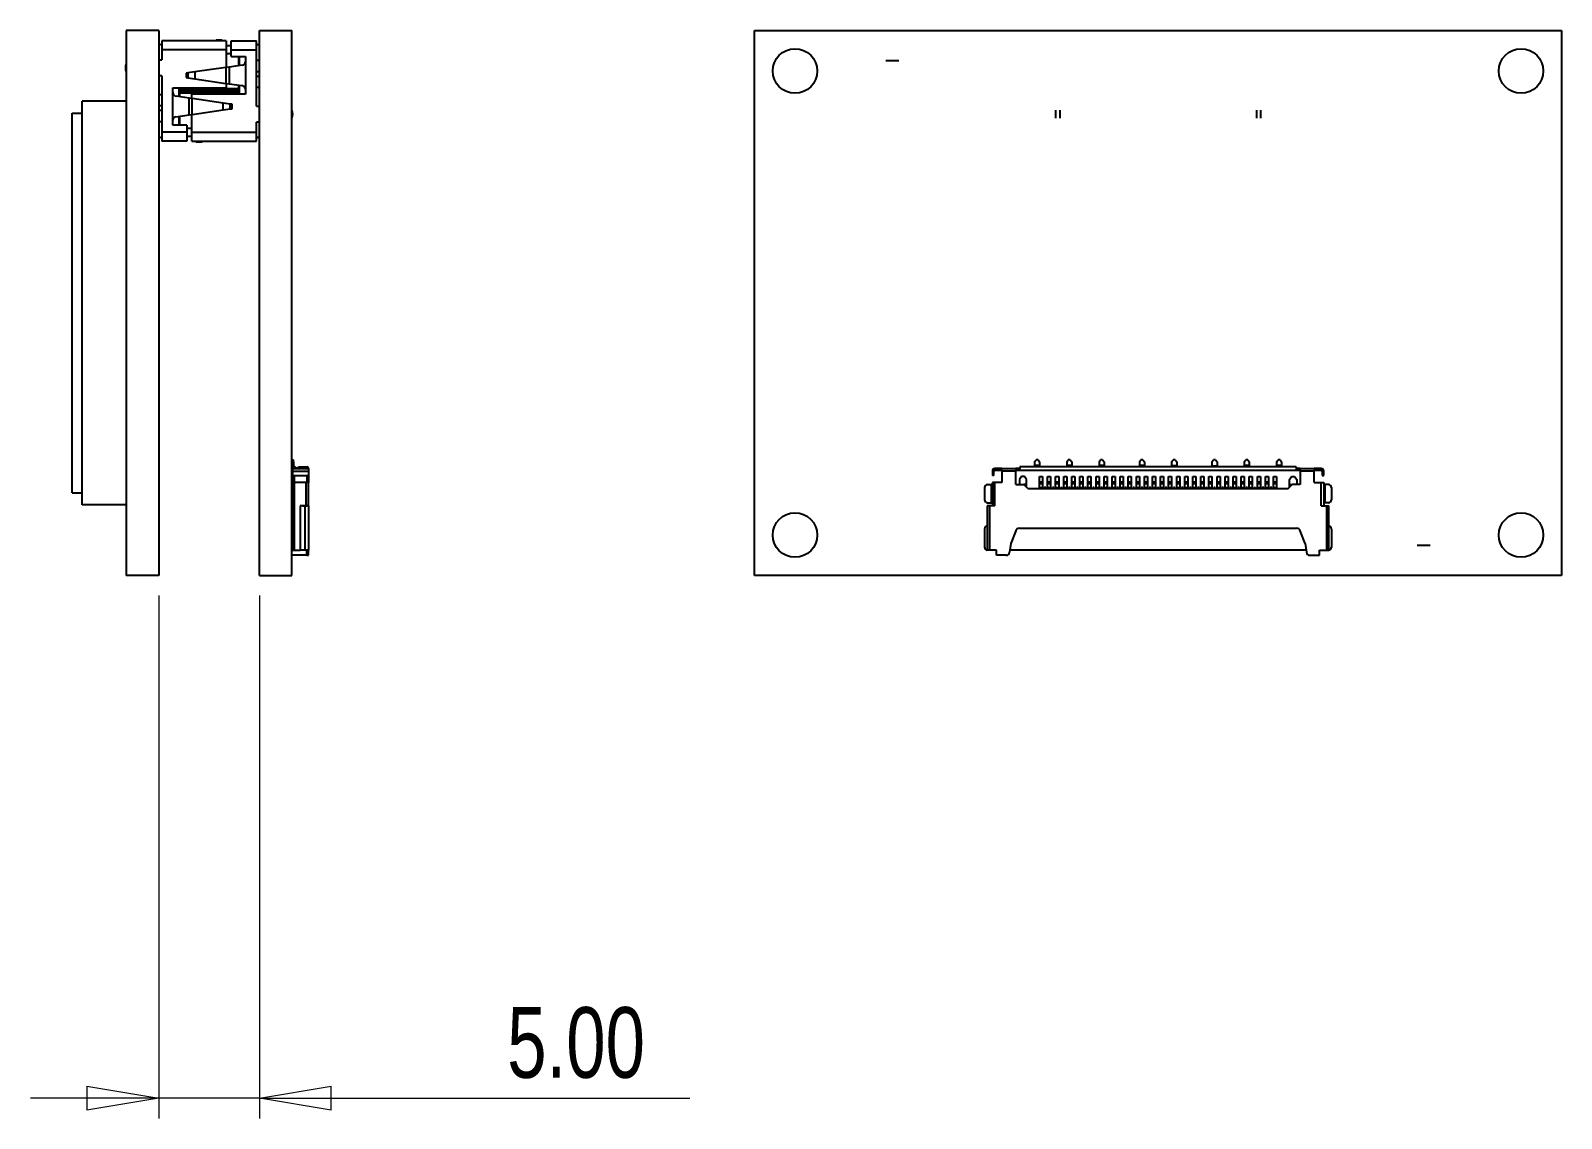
# Model space of a CAD drawing. Header units: millimetres. Extents: x 34 to 165, y 107 to 234.
# Drawn here: x 88.7 to 164.6, y 106.7 to 160.7 of the extents above; entities that cross this region are included whole.
import ezdxf

# ---------------------------------------------------------------- set-up
doc = ezdxf.new("R2010")
doc.units = ezdxf.units.MM
doc.linetypes.add('CENTERX2', pattern=[20.32, 12.7, -2.54, 2.54, -2.54])
doc.styles.add('SLDTEXTSTYLE0', font='TXT', dxfattribs={"width": 0.75})
doc.dimstyles.new('SLDDIMSTYLE0', dxfattribs={"dimtxt": 3.5, "dimasz": 3.556, "dimexe": 0, "dimexo": 0.0625, "dimgap": 0.875, "dimtad": 1, "dimrnd": 1e-09, "dimzin": 4, "dimdsep": 46, "dimtxsty": 'SLDTEXTSTYLE0', "dimblk1": 'CLOSED', "dimblk2": 'CLOSED', "dimsah": 1, "dimcen": 0.09, "dimadec": 0, "dimazin": 1, "dimtfac": 1, "dimtmove": 0, "dimatfit": 0, "dimldrblk": 'CLOSED', "dimfxl": 1, "dimfrac": 2, "dimtolj": 1, "dimtzin": 12, "dimarcsym": 0})

# ---------------------------------------------------------------- blocks, each defined once
blk = doc.blocks.new('_Closed')
at = {"color": 0, "linetype": 'ByBlock', "lineweight": -2}
for p, q in [((-1, 0.166667), (0, 0)), ((-1, 0.166667), (-1, -0.166667)), ((0, 0), (-1, -0.166667)), ((0, 0), (-1, 0))]:
    blk.add_line(p, q, dxfattribs=at)
blk = doc.blocks.new('_D')
at = {"color": 7, "linetype": 'Continuous', "lineweight": 0}
for p, q in [((95.067, 132.659), (95.067, 106.75)), ((100.067, 132.659), (100.067, 106.75)), ((95.067, 107.75), (88.717, 107.75)), ((100.067, 107.75), (95.067, 107.75)), ((100.067, 107.75), (121.399, 107.75))]:
    blk.add_line(p, q, dxfattribs=at)
at = {"color": 7, "linetype": 'Continuous', "lineweight": 18, "xscale": 3.556, "yscale": 3.556}
blk.add_blockref('_Closed', (95.067, 107.75), dxfattribs=at)
at = {"color": 7, "linetype": 'Continuous', "lineweight": 18, "xscale": 3.556, "yscale": 3.556, "rotation": 180}
blk.add_blockref('_Closed', (100.067, 107.75), dxfattribs=at)
at = {"color": 7, "linetype": 'Continuous', "lineweight": 18, "insert": (112.347, 112.262), "char_height": 3.5, "attachment_point": 1, "style": 'SLDTEXTSTYLE0'}
blk.add_mtext('5.00', dxfattribs=at)

msp = doc.modelspace()

# ---------------------------------------------------------------- linework, layer by layer
at = {"color": 7, "linetype": 'Continuous', "lineweight": 25}
for p, q in [((95.067, 160.659), (93.457, 160.659)), ((93.457, 160.659), (93.457, 133.659)), ((95.067, 160.659), (95.067, 133.659)), ((98.417, 160.159), (95.217, 160.159)), ((95.217, 160.159), (95.217, 159.709)), ((97.917, 160.159), (97.917, 160.209)), ((97.917, 160.209), (98.204, 160.209)), ((98.204, 160.209), (98.248, 160.159)), ((98.417, 160.159), (98.417, 159.709)), ((98.667, 160.159), (99.917, 160.159)), ((98.667, 159.709), (98.667, 160.159)), ((99.917, 159.709), (99.917, 160.159)), ((100.067, 133.659), (100.067, 160.659)), ((100.067, 160.659), (101.677, 160.659)), ((101.677, 133.659), (101.677, 160.659)), ((124.617, 160.659), (164.617, 160.659)), ((124.617, 133.659), (124.617, 160.659)), ((164.617, 160.659), (164.617, 133.659)), ((95.167, 159.969), (95.217, 159.969)), ((98.417, 159.709), (95.217, 159.709)), ((95.217, 159.709), (95.217, 159.219)), ((98.417, 159.966), (98.467, 159.909)), ((98.667, 159.909), (98.417, 159.909)), ((98.417, 159.709), (98.417, 158.833)), ((98.667, 159.509), (98.417, 159.509)), ((98.667, 159.709), (99.917, 159.709)), ((98.667, 159.369), (98.667, 159.709)), ((99.917, 159.969), (99.967, 159.969)), ((99.917, 156.919), (99.917, 159.709)), ((95.067, 159.219), (95.217, 159.219)), ((98.404, 158.831), (96.867, 158.611)), ((98.554, 158.853), (98.404, 158.831)), ((98.404, 158.831), (98.404, 158.047)), ((99.221, 158.948), (98.554, 158.853)), ((98.554, 158.853), (98.554, 158.026)), ((98.667, 159.369), (99.367, 159.369)), ((99.017, 159.369), (99.017, 158.919)), ((99.017, 159.069), (99.067, 159.069)), ((99.067, 158.926), (99.067, 159.369)), ((99.367, 159.369), (99.367, 159.117)), ((99.367, 159.117), (99.367, 157.736)), ((100.067, 159.179), (99.917, 159.179)), ((95.217, 158.419), (95.067, 158.419)), ((95.217, 158.419), (95.217, 155.629)), ((96.516, 158.561), (96.428, 158.548)), ((96.428, 158.548), (96.428, 158.33)), ((96.428, 158.33), (96.516, 158.318)), ((96.867, 158.611), (96.516, 158.561)), ((96.516, 158.561), (96.516, 158.318)), ((96.516, 158.318), (96.867, 158.267)), ((96.867, 158.611), (96.867, 158.267)), ((96.867, 158.267), (98.404, 158.047)), ((98.404, 158.047), (98.554, 158.026)), ((98.417, 158.045), (98.417, 157.829)), ((98.554, 158.026), (99.195, 157.934)), ((99.017, 157.959), (99.017, 157.769)), ((99.067, 157.569), (99.067, 157.952)), ((99.917, 158.629), (100.067, 158.629)), ((99.917, 158.409), (100.067, 158.409)), ((91.277, 137.159), (91.277, 157.159)), ((93.457, 157.159), (91.277, 157.159)), ((95.217, 157.479), (95.067, 157.479)), ((95.767, 157.829), (98.417, 157.829)), ((95.767, 157.603), (95.767, 157.829)), ((95.767, 156.222), (95.767, 157.603)), ((96.58, 157.313), (95.939, 157.405)), ((96.067, 157.769), (96.067, 157.386)), ((99.017, 157.769), (96.067, 157.769)), ((99.017, 157.669), (96.067, 157.669)), ((96.117, 157.519), (96.067, 157.519)), ((96.117, 157.669), (96.117, 157.769)), ((96.117, 157.669), (99.067, 157.669)), ((96.117, 157.379), (96.117, 157.569)), ((96.117, 157.569), (99.067, 157.569)), ((96.58, 156.486), (96.58, 157.313)), ((96.73, 157.291), (96.58, 157.313)), ((96.717, 157.293), (96.717, 157.509)), ((99.367, 157.509), (96.717, 157.509)), ((96.73, 156.507), (96.73, 157.291)), ((98.267, 157.071), (96.73, 157.291)), ((99.017, 157.819), (99.067, 157.819)), ((99.017, 157.669), (99.017, 157.569)), ((99.367, 157.736), (99.367, 157.509)), ((99.917, 157.859), (100.067, 157.859)), ((90.777, 137.744), (90.777, 156.574)), ((90.777, 156.574), (91.276, 156.574)), ((91.276, 137.744), (91.276, 156.574)), ((95.217, 156.929), (95.067, 156.929)), ((95.217, 156.709), (95.067, 156.709)), ((95.913, 156.39), (96.58, 156.486)), ((96.067, 156.412), (96.067, 155.969)), ((96.117, 155.969), (96.117, 156.419)), ((96.58, 156.486), (96.73, 156.507)), ((96.717, 155.629), (96.717, 156.505)), ((96.73, 156.507), (98.267, 156.727)), ((98.267, 156.727), (98.267, 157.071)), ((98.618, 157.021), (98.267, 157.071)), ((98.267, 156.727), (98.618, 156.778)), ((98.618, 156.778), (98.618, 157.021)), ((98.706, 157.008), (98.618, 157.021)), ((98.618, 156.778), (98.706, 156.79)), ((98.706, 156.79), (98.706, 157.008)), ((99.917, 156.919), (100.067, 156.919)), ((139.542, 156.715), (139.542, 156.323)), ((139.742, 156.715), (139.742, 156.323)), ((149.492, 156.715), (149.492, 156.323)), ((149.692, 156.715), (149.692, 156.323)), ((95.067, 156.159), (95.217, 156.159)), ((96.467, 155.629), (95.217, 155.629)), ((95.217, 155.629), (95.217, 155.179)), ((95.767, 155.969), (95.767, 156.222)), ((96.467, 155.969), (95.767, 155.969)), ((96.117, 156.269), (96.067, 156.269)), ((96.467, 155.969), (96.467, 155.629)), ((96.467, 155.829), (96.717, 155.829)), ((96.467, 155.629), (96.467, 155.179)), ((96.717, 155.629), (99.917, 155.629)), ((96.717, 155.179), (96.717, 155.629)), ((100.067, 156.119), (99.917, 156.119)), ((99.917, 155.629), (99.917, 156.119)), ((99.917, 155.179), (99.917, 155.629)), ((95.217, 155.369), (95.167, 155.369)), ((96.467, 155.179), (95.217, 155.179)), ((96.467, 155.429), (96.717, 155.429)), ((96.717, 155.372), (96.667, 155.429)), ((96.717, 155.179), (99.917, 155.179)), ((96.929, 155.129), (96.886, 155.179)), ((97.217, 155.129), (96.929, 155.129)), ((97.217, 155.179), (97.217, 155.129)), ((99.967, 155.369), (99.917, 155.369)), ((101.677, 139.389), (101.757, 139.389)), ((101.677, 139.289), (101.757, 139.289)), ((101.697, 138.959), (101.697, 138.829)), ((101.697, 138.959), (102.497, 138.959)), ((101.788, 138.959), (101.74, 138.988)), ((101.757, 139.289), (101.757, 139.389)), ((101.757, 139.289), (101.757, 139.099)), ((101.781, 139.056), (101.931, 138.966)), ((101.997, 138.959), (101.997, 139.039)), ((101.997, 139.039), (102.417, 139.039)), ((102.497, 138.959), (102.497, 138.829)), ((136.867, 138.959), (136.532, 138.959)), ((136.867, 138.959), (137.567, 138.959)), ((136.867, 138.879), (136.867, 138.959)), ((137.567, 138.959), (137.567, 138.879)), ((137.767, 138.959), (137.567, 138.959)), ((151.467, 139.039), (137.767, 139.039)), ((137.767, 139.039), (137.767, 138.959)), ((137.767, 138.879), (137.767, 138.959)), ((138.492, 139.289), (138.567, 139.389)), ((138.492, 139.289), (138.492, 139.099)), ((138.742, 139.099), (138.492, 139.099)), ((138.492, 139.099), (138.492, 139.056)), ((138.742, 139.056), (138.492, 139.056)), ((138.492, 139.056), (138.492, 139.039)), ((138.667, 139.389), (138.567, 139.389)), ((138.667, 139.389), (138.742, 139.289)), ((138.742, 139.289), (138.742, 139.099)), ((138.742, 139.099), (138.742, 139.056)), ((138.742, 139.056), (138.742, 139.039)), ((140.092, 139.289), (140.167, 139.389)), ((140.092, 139.289), (140.092, 139.099)), ((140.342, 139.099), (140.092, 139.099)), ((140.092, 139.099), (140.092, 139.056)), ((140.342, 139.056), (140.092, 139.056)), ((140.092, 139.056), (140.092, 139.039)), ((140.267, 139.389), (140.167, 139.389)), ((140.267, 139.389), (140.342, 139.289)), ((140.342, 139.289), (140.342, 139.099)), ((140.342, 139.099), (140.342, 139.056)), ((140.342, 139.056), (140.342, 139.039)), ((141.692, 139.289), (141.767, 139.389)), ((141.692, 139.289), (141.692, 139.099)), ((141.942, 139.099), (141.692, 139.099)), ((141.692, 139.099), (141.692, 139.056)), ((141.942, 139.056), (141.692, 139.056)), ((141.692, 139.056), (141.692, 139.039)), ((141.867, 139.389), (141.767, 139.389)), ((141.867, 139.389), (141.942, 139.289)), ((141.942, 139.289), (141.942, 139.099)), ((141.942, 139.099), (141.942, 139.056)), ((141.942, 139.056), (141.942, 139.039)), ((143.692, 139.289), (143.767, 139.389)), ((143.692, 139.289), (143.692, 139.099)), ((143.942, 139.099), (143.692, 139.099)), ((143.692, 139.099), (143.692, 139.056)), ((143.942, 139.056), (143.692, 139.056)), ((143.692, 139.056), (143.692, 139.039)), ((143.867, 139.389), (143.767, 139.389)), ((143.867, 139.389), (143.942, 139.289)), ((143.942, 139.289), (143.942, 139.099)), ((143.942, 139.099), (143.942, 139.056)), ((143.942, 139.056), (143.942, 139.039)), ((145.292, 139.289), (145.367, 139.389)), ((145.292, 139.289), (145.292, 139.099)), ((145.292, 139.099), (145.542, 139.099)), ((145.292, 139.099), (145.292, 139.056)), ((145.542, 139.056), (145.292, 139.056)), ((145.292, 139.056), (145.292, 139.039)), ((145.467, 139.389), (145.367, 139.389)), ((145.467, 139.389), (145.542, 139.289)), ((145.542, 139.289), (145.542, 139.099)), ((145.542, 139.099), (145.542, 139.056)), ((145.542, 139.056), (145.542, 139.039)), ((147.292, 139.289), (147.367, 139.389)), ((147.292, 139.289), (147.292, 139.071)), ((147.542, 139.071), (147.292, 139.071)), ((147.292, 139.071), (147.292, 139.039)), ((147.467, 139.389), (147.367, 139.389)), ((147.467, 139.389), (147.542, 139.289)), ((147.542, 139.289), (147.542, 139.071)), ((147.542, 139.071), (147.542, 139.039)), ((148.892, 139.289), (148.967, 139.389)), ((148.892, 139.289), (148.892, 139.099)), ((149.142, 139.099), (148.892, 139.099)), ((148.892, 139.099), (148.892, 139.056)), ((149.142, 139.056), (148.892, 139.056)), ((148.892, 139.056), (148.892, 139.039)), ((149.067, 139.389), (148.967, 139.389)), ((149.067, 139.389), (149.142, 139.289)), ((149.142, 139.289), (149.142, 139.099)), ((149.142, 139.099), (149.142, 139.056)), ((149.142, 139.056), (149.142, 139.039)), ((150.492, 139.289), (150.567, 139.389)), ((150.492, 139.289), (150.492, 139.099)), ((150.742, 139.099), (150.492, 139.099)), ((150.492, 139.099), (150.492, 139.056)), ((150.742, 139.056), (150.492, 139.056)), ((150.492, 139.056), (150.492, 139.039)), ((150.667, 139.389), (150.567, 139.389)), ((150.667, 139.389), (150.742, 139.289)), ((150.742, 139.289), (150.742, 139.099)), ((150.742, 139.099), (150.742, 139.056)), ((150.742, 139.056), (150.742, 139.039)), ((151.467, 139.039), (151.467, 138.959)), ((151.467, 138.959), (151.467, 138.879)), ((151.667, 138.959), (151.467, 138.959)), ((151.667, 138.959), (152.367, 138.959)), ((151.667, 138.879), (151.667, 138.959)), ((152.367, 138.959), (152.367, 138.879)), ((152.702, 138.959), (152.367, 138.959)), ((101.757, 138.559), (101.677, 138.559)), ((101.677, 138.409), (101.757, 138.409)), ((101.757, 138.259), (101.677, 138.259)), ((101.757, 138.159), (101.677, 138.159)), ((101.697, 138.829), (102.497, 138.829)), ((101.697, 138.829), (101.697, 138.609)), ((101.697, 138.609), (102.497, 138.609)), ((101.797, 138.559), (101.757, 138.559)), ((101.757, 138.559), (101.757, 138.409)), ((101.757, 138.409), (101.757, 138.259)), ((101.757, 138.159), (101.757, 138.259)), ((101.807, 138.259), (101.757, 138.259)), ((101.757, 138.009), (101.757, 138.159)), ((101.807, 138.159), (101.757, 138.159)), ((101.797, 138.289), (101.797, 138.559)), ((101.807, 138.159), (101.807, 138.259)), ((102.367, 138.259), (101.807, 138.259)), ((101.807, 137.259), (101.807, 138.159)), ((102.367, 138.259), (102.367, 137.11)), ((102.497, 138.259), (102.367, 138.259)), ((102.417, 138.609), (102.417, 138.259)), ((102.497, 138.829), (102.497, 138.609)), ((102.497, 138.609), (102.497, 138.259)), ((102.497, 137.11), (102.497, 138.259)), ((136.167, 138.159), (136.352, 138.159)), ((136.352, 138.159), (136.352, 137.259)), ((136.402, 138.159), (136.352, 138.159)), ((136.402, 138.829), (136.402, 138.609)), ((136.482, 138.609), (136.402, 138.609)), ((136.402, 138.259), (136.402, 137.11)), ((136.532, 138.259), (136.402, 138.259)), ((136.482, 138.609), (136.482, 138.829)), ((136.532, 138.879), (136.867, 138.879)), ((136.532, 137.11), (136.532, 138.259)), ((136.867, 138.259), (136.532, 138.259)), ((136.867, 138.829), (136.867, 138.879)), ((136.867, 138.829), (136.867, 138.259)), ((137.567, 138.829), (136.867, 138.829)), ((137.567, 138.879), (137.767, 138.879)), ((137.567, 138.879), (137.567, 138.829)), ((137.567, 138.159), (137.567, 138.829)), ((137.567, 138.159), (137.967, 138.159)), ((137.842, 138.559), (137.742, 138.409)), ((137.742, 138.409), (137.742, 138.159)), ((137.767, 138.879), (151.467, 138.879)), ((137.992, 138.559), (137.842, 138.559)), ((138.167, 137.959), (137.967, 138.159)), ((138.092, 138.159), (137.967, 138.159)), ((138.092, 138.409), (137.992, 138.559)), ((138.092, 138.159), (138.092, 138.409)), ((138.092, 138.125), (138.092, 138.159)), ((138.742, 138.559), (138.892, 138.559)), ((138.742, 138.289), (138.742, 138.559)), ((138.742, 138.289), (138.892, 138.289)), ((138.742, 138.209), (138.742, 138.289)), ((138.742, 138.209), (138.892, 138.209)), ((138.742, 138.009), (138.742, 138.209)), ((138.892, 138.559), (138.892, 138.289)), ((138.892, 138.289), (138.892, 138.209)), ((138.892, 138.209), (138.892, 138.009)), ((139.142, 138.559), (139.292, 138.559)), ((139.142, 138.289), (139.142, 138.559)), ((139.142, 138.289), (139.292, 138.289)), ((139.142, 138.209), (139.142, 138.289)), ((139.142, 138.209), (139.292, 138.209)), ((139.142, 138.009), (139.142, 138.209)), ((139.292, 138.559), (139.292, 138.289)), ((139.292, 138.289), (139.292, 138.209)), ((139.292, 138.209), (139.292, 138.009)), ((139.542, 138.559), (139.692, 138.559)), ((139.542, 138.289), (139.542, 138.559)), ((139.542, 138.289), (139.692, 138.289)), ((139.542, 138.209), (139.542, 138.289)), ((139.542, 138.209), (139.692, 138.209)), ((139.542, 138.009), (139.542, 138.209)), ((139.692, 138.559), (139.692, 138.289)), ((139.692, 138.289), (139.692, 138.209)), ((139.692, 138.209), (139.692, 138.009)), ((139.942, 138.559), (140.092, 138.559)), ((139.942, 138.289), (139.942, 138.559)), ((139.942, 138.289), (140.092, 138.289)), ((139.942, 138.209), (139.942, 138.289)), ((139.942, 138.209), (140.092, 138.209)), ((139.942, 138.009), (139.942, 138.209)), ((140.092, 138.559), (140.092, 138.289)), ((140.092, 138.289), (140.092, 138.209)), ((140.092, 138.209), (140.092, 138.009)), ((140.342, 138.559), (140.492, 138.559)), ((140.342, 138.289), (140.342, 138.559)), ((140.342, 138.289), (140.492, 138.289)), ((140.342, 138.209), (140.342, 138.289)), ((140.342, 138.209), (140.492, 138.209)), ((140.342, 138.009), (140.342, 138.209)), ((140.492, 138.559), (140.492, 138.289)), ((140.492, 138.289), (140.492, 138.209)), ((140.492, 138.209), (140.492, 138.009)), ((140.742, 138.559), (140.892, 138.559)), ((140.742, 138.289), (140.742, 138.559)), ((140.742, 138.289), (140.892, 138.289)), ((140.742, 138.209), (140.742, 138.289)), ((140.742, 138.209), (140.892, 138.209)), ((140.742, 138.009), (140.742, 138.209)), ((140.892, 138.559), (140.892, 138.289)), ((140.892, 138.289), (140.892, 138.209)), ((140.892, 138.209), (140.892, 138.009)), ((141.142, 138.559), (141.292, 138.559)), ((141.142, 138.289), (141.142, 138.559)), ((141.142, 138.289), (141.292, 138.289)), ((141.142, 138.209), (141.142, 138.289)), ((141.142, 138.209), (141.292, 138.209)), ((141.142, 138.009), (141.142, 138.209)), ((141.292, 138.559), (141.292, 138.289)), ((141.292, 138.289), (141.292, 138.209)), ((141.292, 138.209), (141.292, 138.009)), ((141.542, 138.559), (141.692, 138.559)), ((141.542, 138.289), (141.542, 138.559)), ((141.542, 138.289), (141.692, 138.289)), ((141.542, 138.209), (141.542, 138.289)), ((141.542, 138.209), (141.692, 138.209)), ((141.542, 138.009), (141.542, 138.209)), ((141.692, 138.559), (141.692, 138.289)), ((141.692, 138.289), (141.692, 138.209)), ((141.692, 138.209), (141.692, 138.009)), ((141.942, 138.559), (142.092, 138.559)), ((141.942, 138.289), (141.942, 138.559)), ((141.942, 138.289), (142.092, 138.289)), ((141.942, 138.209), (141.942, 138.289)), ((141.942, 138.209), (142.092, 138.209)), ((141.942, 138.009), (141.942, 138.209)), ((142.092, 138.559), (142.092, 138.289)), ((142.092, 138.289), (142.092, 138.209)), ((142.092, 138.209), (142.092, 138.009)), ((142.342, 138.559), (142.492, 138.559)), ((142.342, 138.289), (142.342, 138.559)), ((142.342, 138.289), (142.492, 138.289)), ((142.342, 138.209), (142.342, 138.289)), ((142.342, 138.209), (142.492, 138.209)), ((142.342, 138.009), (142.342, 138.209)), ((142.492, 138.559), (142.492, 138.289)), ((142.492, 138.289), (142.492, 138.209)), ((142.492, 138.209), (142.492, 138.009)), ((142.742, 138.559), (142.892, 138.559)), ((142.742, 138.289), (142.742, 138.559)), ((142.742, 138.289), (142.892, 138.289)), ((142.742, 138.209), (142.742, 138.289)), ((142.742, 138.209), (142.892, 138.209)), ((142.742, 138.009), (142.742, 138.209)), ((142.892, 138.559), (142.892, 138.289)), ((142.892, 138.289), (142.892, 138.209)), ((142.892, 138.209), (142.892, 138.009)), ((143.142, 138.559), (143.292, 138.559)), ((143.142, 138.289), (143.142, 138.559)), ((143.142, 138.289), (143.292, 138.289)), ((143.142, 138.209), (143.142, 138.289)), ((143.142, 138.209), (143.292, 138.209)), ((143.142, 138.009), (143.142, 138.209)), ((143.292, 138.559), (143.292, 138.289)), ((143.292, 138.289), (143.292, 138.209)), ((143.292, 138.209), (143.292, 138.009)), ((143.542, 138.559), (143.692, 138.559)), ((143.542, 138.289), (143.542, 138.559)), ((143.542, 138.289), (143.692, 138.289)), ((143.542, 138.209), (143.542, 138.289)), ((143.542, 138.209), (143.692, 138.209)), ((143.542, 138.009), (143.542, 138.209)), ((143.692, 138.559), (143.692, 138.289)), ((143.692, 138.289), (143.692, 138.209)), ((143.692, 138.209), (143.692, 138.009)), ((143.942, 138.559), (144.092, 138.559)), ((143.942, 138.289), (143.942, 138.559)), ((143.942, 138.289), (144.092, 138.289)), ((143.942, 138.209), (143.942, 138.289)), ((143.942, 138.209), (144.092, 138.209)), ((143.942, 138.009), (143.942, 138.209)), ((144.092, 138.559), (144.092, 138.289)), ((144.092, 138.289), (144.092, 138.209)), ((144.092, 138.209), (144.092, 138.009)), ((144.342, 138.559), (144.492, 138.559)), ((144.342, 138.289), (144.342, 138.559)), ((144.342, 138.289), (144.492, 138.289)), ((144.342, 138.209), (144.342, 138.289)), ((144.342, 138.209), (144.492, 138.209)), ((144.342, 138.009), (144.342, 138.209)), ((144.492, 138.559), (144.492, 138.289)), ((144.492, 138.289), (144.492, 138.209)), ((144.492, 138.209), (144.492, 138.009)), ((144.742, 138.559), (144.892, 138.559)), ((144.742, 138.289), (144.742, 138.559)), ((144.742, 138.289), (144.892, 138.289)), ((144.742, 138.209), (144.742, 138.289)), ((144.742, 138.209), (144.892, 138.209)), ((144.742, 138.009), (144.742, 138.209)), ((144.892, 138.559), (144.892, 138.289)), ((144.892, 138.289), (144.892, 138.209)), ((144.892, 138.209), (144.892, 138.009)), ((145.142, 138.559), (145.292, 138.559)), ((145.142, 138.289), (145.142, 138.559)), ((145.142, 138.289), (145.292, 138.289)), ((145.142, 138.209), (145.142, 138.289)), ((145.142, 138.209), (145.292, 138.209)), ((145.142, 138.009), (145.142, 138.209)), ((145.292, 138.559), (145.292, 138.289)), ((145.292, 138.289), (145.292, 138.209)), ((145.292, 138.209), (145.292, 138.009)), ((145.542, 138.559), (145.692, 138.559)), ((145.542, 138.289), (145.542, 138.559)), ((145.542, 138.289), (145.692, 138.289)), ((145.542, 138.209), (145.542, 138.289)), ((145.542, 138.209), (145.692, 138.209)), ((145.542, 138.009), (145.542, 138.209)), ((145.692, 138.559), (145.692, 138.289)), ((145.692, 138.289), (145.692, 138.209)), ((145.692, 138.209), (145.692, 138.009)), ((145.942, 138.559), (146.092, 138.559)), ((145.942, 138.289), (145.942, 138.559)), ((145.942, 138.289), (146.092, 138.289)), ((145.942, 138.209), (145.942, 138.289)), ((145.942, 138.209), (146.092, 138.209)), ((145.942, 138.009), (145.942, 138.209)), ((146.092, 138.559), (146.092, 138.289)), ((146.092, 138.289), (146.092, 138.209)), ((146.092, 138.209), (146.092, 138.009)), ((146.342, 138.559), (146.492, 138.559)), ((146.342, 138.289), (146.342, 138.559)), ((146.342, 138.289), (146.492, 138.289)), ((146.342, 138.209), (146.342, 138.289)), ((146.342, 138.209), (146.492, 138.209)), ((146.342, 138.009), (146.342, 138.209)), ((146.492, 138.559), (146.492, 138.289)), ((146.492, 138.289), (146.492, 138.209)), ((146.492, 138.209), (146.492, 138.009)), ((146.742, 138.559), (146.892, 138.559)), ((146.742, 138.289), (146.742, 138.559)), ((146.742, 138.289), (146.892, 138.289)), ((146.742, 138.209), (146.742, 138.289)), ((146.742, 138.209), (146.892, 138.209)), ((146.742, 138.009), (146.742, 138.209)), ((146.892, 138.559), (146.892, 138.289)), ((146.892, 138.289), (146.892, 138.209)), ((146.892, 138.209), (146.892, 138.009)), ((147.142, 138.559), (147.292, 138.559)), ((147.142, 138.289), (147.142, 138.559)), ((147.142, 138.289), (147.292, 138.289)), ((147.142, 138.209), (147.142, 138.289)), ((147.142, 138.209), (147.292, 138.209)), ((147.142, 138.009), (147.142, 138.209)), ((147.292, 138.559), (147.292, 138.289)), ((147.292, 138.289), (147.292, 138.209)), ((147.292, 138.209), (147.292, 138.009)), ((147.542, 138.559), (147.692, 138.559)), ((147.542, 138.289), (147.542, 138.559)), ((147.542, 138.289), (147.692, 138.289)), ((147.542, 138.209), (147.542, 138.289)), ((147.542, 138.209), (147.692, 138.209)), ((147.542, 138.009), (147.542, 138.209)), ((147.692, 138.559), (147.692, 138.289)), ((147.692, 138.289), (147.692, 138.209)), ((147.692, 138.209), (147.692, 138.009)), ((147.942, 138.559), (148.092, 138.559)), ((147.942, 138.289), (147.942, 138.559)), ((147.942, 138.289), (148.092, 138.289)), ((147.942, 138.209), (147.942, 138.289)), ((147.942, 138.209), (148.092, 138.209)), ((147.942, 138.009), (147.942, 138.209)), ((148.092, 138.559), (148.092, 138.289)), ((148.092, 138.289), (148.092, 138.209)), ((148.092, 138.209), (148.092, 138.009)), ((148.342, 138.559), (148.492, 138.559)), ((148.342, 138.289), (148.342, 138.559)), ((148.342, 138.289), (148.492, 138.289)), ((148.342, 138.209), (148.342, 138.289)), ((148.342, 138.209), (148.492, 138.209)), ((148.342, 138.009), (148.342, 138.209)), ((148.492, 138.559), (148.492, 138.289)), ((148.492, 138.289), (148.492, 138.209)), ((148.492, 138.209), (148.492, 138.009)), ((148.742, 138.559), (148.892, 138.559)), ((148.742, 138.289), (148.742, 138.559)), ((148.742, 138.289), (148.892, 138.289)), ((148.742, 138.209), (148.742, 138.289)), ((148.742, 138.209), (148.892, 138.209)), ((148.742, 138.009), (148.742, 138.209)), ((148.892, 138.559), (148.892, 138.289)), ((148.892, 138.289), (148.892, 138.209)), ((148.892, 138.209), (148.892, 138.009)), ((149.142, 138.559), (149.292, 138.559)), ((149.142, 138.289), (149.142, 138.559)), ((149.142, 138.289), (149.292, 138.289)), ((149.142, 138.209), (149.142, 138.289)), ((149.142, 138.209), (149.292, 138.209)), ((149.142, 138.009), (149.142, 138.209)), ((149.292, 138.559), (149.292, 138.289)), ((149.292, 138.289), (149.292, 138.209)), ((149.292, 138.209), (149.292, 138.009)), ((149.542, 138.559), (149.692, 138.559)), ((149.542, 138.289), (149.542, 138.559)), ((149.542, 138.289), (149.692, 138.289)), ((149.542, 138.209), (149.542, 138.289)), ((149.542, 138.209), (149.692, 138.209)), ((149.542, 138.009), (149.542, 138.209)), ((149.692, 138.559), (149.692, 138.289)), ((149.692, 138.289), (149.692, 138.209)), ((149.692, 138.209), (149.692, 138.009)), ((149.942, 138.559), (150.092, 138.559)), ((149.942, 138.289), (149.942, 138.559)), ((149.942, 138.289), (150.092, 138.289)), ((149.942, 138.209), (149.942, 138.289)), ((149.942, 138.209), (150.092, 138.209)), ((149.942, 138.009), (149.942, 138.209)), ((150.092, 138.559), (150.092, 138.289)), ((150.092, 138.289), (150.092, 138.209)), ((150.092, 138.209), (150.092, 138.009)), ((150.342, 138.559), (150.492, 138.559)), ((150.342, 138.289), (150.342, 138.559)), ((150.342, 138.289), (150.492, 138.289)), ((150.342, 138.209), (150.342, 138.289)), ((150.342, 138.209), (150.492, 138.209)), ((150.342, 138.009), (150.342, 138.209)), ((150.492, 138.559), (150.492, 138.289)), ((150.492, 138.289), (150.492, 138.209)), ((150.492, 138.209), (150.492, 138.009)), ((151.067, 137.959), (151.267, 138.159)), ((151.142, 138.409), (151.242, 138.559)), ((151.142, 138.159), (151.142, 138.409)), ((151.142, 138.125), (151.142, 138.159)), ((151.142, 138.159), (151.267, 138.159)), ((151.242, 138.559), (151.392, 138.559)), ((151.667, 138.159), (151.267, 138.159)), ((151.392, 138.559), (151.492, 138.409)), ((151.467, 138.879), (151.667, 138.879)), ((151.492, 138.409), (151.492, 138.159)), ((151.667, 138.829), (151.667, 138.879)), ((151.667, 138.829), (151.667, 138.159)), ((152.367, 138.829), (151.667, 138.829)), ((152.367, 138.879), (152.702, 138.879)), ((152.367, 138.879), (152.367, 138.829)), ((152.367, 138.259), (152.367, 138.829)), ((152.367, 138.259), (152.702, 138.259)), ((152.702, 137.11), (152.702, 138.259)), ((152.702, 138.259), (152.832, 138.259)), ((152.752, 138.829), (152.752, 138.609)), ((152.752, 138.609), (152.832, 138.609)), ((152.832, 138.609), (152.832, 138.829)), ((152.832, 138.259), (152.832, 137.11)), ((152.832, 138.159), (152.882, 138.159)), ((152.882, 138.159), (152.882, 137.259)), ((153.067, 138.159), (152.882, 138.159)), ((90.777, 137.744), (91.276, 137.744)), ((101.677, 138.009), (101.757, 138.009)), ((101.757, 137.409), (101.677, 137.409)), ((101.757, 138.009), (101.757, 137.409)), ((101.757, 137.259), (101.757, 137.409)), ((136.017, 138.009), (136.017, 137.409)), ((138.092, 138.125), (138.001, 138.125)), ((138.092, 138.048), (138.079, 138.048)), ((138.092, 138.048), (138.092, 138.125)), ((138.092, 138.034), (138.092, 138.048)), ((138.167, 137.959), (151.067, 137.959)), ((138.742, 138.009), (138.892, 138.009)), ((138.742, 137.989), (138.742, 138.009)), ((138.892, 138.009), (138.892, 137.989)), ((138.977, 138.009), (138.977, 137.959)), ((139.057, 138.009), (138.977, 138.009)), ((139.057, 137.959), (139.057, 138.009)), ((139.142, 137.989), (139.142, 138.009)), ((139.142, 138.009), (139.292, 138.009)), ((139.292, 138.009), (139.292, 137.989)), ((139.377, 138.009), (139.377, 137.959)), ((139.457, 138.009), (139.377, 138.009)), ((139.457, 137.959), (139.457, 138.009)), ((139.542, 138.009), (139.692, 138.009)), ((139.542, 137.989), (139.542, 138.009)), ((139.692, 138.009), (139.692, 137.989)), ((139.777, 138.009), (139.777, 137.959)), ((139.777, 138.009), (139.857, 138.009)), ((139.857, 138.009), (139.857, 137.959)), ((139.942, 137.989), (139.942, 138.009)), ((139.942, 138.009), (140.092, 138.009)), ((140.092, 138.009), (140.092, 137.989)), ((140.177, 138.009), (140.177, 137.959)), ((140.257, 138.009), (140.177, 138.009)), ((140.257, 137.959), (140.257, 138.009)), ((140.342, 138.009), (140.492, 138.009)), ((140.342, 137.989), (140.342, 138.009)), ((140.492, 138.009), (140.492, 137.989)), ((140.577, 138.009), (140.577, 137.959)), ((140.657, 138.009), (140.577, 138.009)), ((140.657, 137.959), (140.657, 138.009)), ((140.742, 138.009), (140.892, 138.009)), ((140.742, 137.989), (140.742, 138.009)), ((140.892, 138.009), (140.892, 137.989)), ((140.977, 138.009), (140.977, 137.959)), ((141.057, 138.009), (140.977, 138.009)), ((141.057, 137.959), (141.057, 138.009)), ((141.142, 137.989), (141.142, 138.009)), ((141.142, 138.009), (141.292, 138.009)), ((141.292, 138.009), (141.292, 137.989)), ((141.377, 138.009), (141.377, 137.959)), ((141.457, 138.009), (141.377, 138.009)), ((141.457, 137.959), (141.457, 138.009)), ((141.542, 138.009), (141.692, 138.009)), ((141.542, 137.989), (141.542, 138.009)), ((141.692, 138.009), (141.692, 137.989)), ((141.777, 138.009), (141.777, 137.959)), ((141.857, 138.009), (141.777, 138.009)), ((141.857, 137.959), (141.857, 138.009)), ((141.942, 138.009), (142.092, 138.009)), ((141.942, 137.989), (141.942, 138.009)), ((142.092, 138.009), (142.092, 137.989)), ((142.177, 138.009), (142.177, 137.959)), ((142.177, 138.009), (142.257, 138.009)), ((142.257, 138.009), (142.257, 137.959)), ((142.342, 137.989), (142.342, 138.009)), ((142.342, 138.009), (142.492, 138.009)), ((142.492, 138.009), (142.492, 137.989)), ((142.577, 138.009), (142.577, 137.959)), ((142.657, 138.009), (142.577, 138.009)), ((142.657, 137.959), (142.657, 138.009)), ((142.742, 137.989), (142.742, 138.009)), ((142.742, 138.009), (142.892, 138.009)), ((142.892, 138.009), (142.892, 137.989)), ((142.977, 138.009), (142.977, 137.959)), ((143.057, 138.009), (142.977, 138.009)), ((143.057, 137.959), (143.057, 138.009)), ((143.142, 138.009), (143.292, 138.009)), ((143.142, 137.989), (143.142, 138.009)), ((143.292, 138.009), (143.292, 137.989)), ((143.377, 138.009), (143.377, 137.959)), ((143.457, 138.009), (143.377, 138.009)), ((143.457, 137.959), (143.457, 138.009)), ((143.542, 138.009), (143.692, 138.009)), ((143.542, 137.989), (143.542, 138.009)), ((143.692, 138.009), (143.692, 137.989)), ((143.777, 138.009), (143.777, 137.959)), ((143.857, 138.009), (143.777, 138.009)), ((143.857, 137.959), (143.857, 138.009)), ((143.942, 137.989), (143.942, 138.009)), ((143.942, 138.009), (144.092, 138.009)), ((144.092, 138.009), (144.092, 137.989)), ((144.177, 138.009), (144.177, 137.959)), ((144.257, 138.009), (144.177, 138.009)), ((144.257, 137.959), (144.257, 138.009)), ((144.342, 138.009), (144.492, 138.009)), ((144.342, 137.989), (144.342, 138.009)), ((144.492, 138.009), (144.492, 137.989)), ((144.577, 138.009), (144.577, 137.959)), ((144.577, 138.009), (144.657, 138.009)), ((144.657, 138.009), (144.657, 137.959)), ((144.742, 138.009), (144.892, 138.009)), ((144.742, 137.989), (144.742, 138.009)), ((144.892, 138.009), (144.892, 137.989)), ((144.977, 138.009), (144.977, 137.959)), ((145.057, 138.009), (144.977, 138.009)), ((145.057, 137.959), (145.057, 138.009)), ((145.142, 138.009), (145.292, 138.009)), ((145.142, 137.989), (145.142, 138.009)), ((145.292, 138.009), (145.292, 137.989)), ((145.377, 138.009), (145.377, 137.959)), ((145.457, 138.009), (145.377, 138.009)), ((145.457, 137.959), (145.457, 138.009)), ((145.542, 137.989), (145.542, 138.009)), ((145.542, 138.009), (145.692, 138.009)), ((145.692, 138.009), (145.692, 137.989)), ((145.777, 138.009), (145.777, 137.959)), ((145.857, 138.009), (145.777, 138.009)), ((145.857, 137.959), (145.857, 138.009)), ((145.942, 138.009), (146.092, 138.009)), ((145.942, 137.989), (145.942, 138.009)), ((146.092, 138.009), (146.092, 137.989)), ((146.177, 138.009), (146.177, 137.959)), ((146.257, 138.009), (146.177, 138.009)), ((146.257, 137.959), (146.257, 138.009)), ((146.342, 138.009), (146.492, 138.009)), ((146.342, 137.989), (146.342, 138.009)), ((146.492, 138.009), (146.492, 137.989)), ((146.577, 138.009), (146.577, 137.959)), ((146.657, 138.009), (146.577, 138.009)), ((146.657, 137.959), (146.657, 138.009)), ((146.742, 137.989), (146.742, 138.009)), ((146.742, 138.009), (146.892, 138.009)), ((146.892, 138.009), (146.892, 137.989)), ((146.977, 138.009), (146.977, 137.959)), ((146.977, 138.009), (147.057, 138.009)), ((147.057, 138.009), (147.057, 137.959)), ((147.142, 138.009), (147.292, 138.009)), ((147.142, 137.989), (147.142, 138.009)), ((147.292, 138.009), (147.292, 137.989)), ((147.377, 138.009), (147.377, 137.959)), ((147.457, 138.009), (147.377, 138.009)), ((147.457, 137.959), (147.457, 138.009)), ((147.542, 137.989), (147.542, 138.009)), ((147.542, 138.009), (147.692, 138.009)), ((147.692, 138.009), (147.692, 137.989)), ((147.777, 138.009), (147.777, 137.959)), ((147.857, 138.009), (147.777, 138.009)), ((147.857, 137.959), (147.857, 138.009)), ((147.942, 137.989), (147.942, 138.009)), ((147.942, 138.009), (148.092, 138.009)), ((148.092, 138.009), (148.092, 137.989)), ((148.177, 138.009), (148.177, 137.959)), ((148.257, 138.009), (148.177, 138.009)), ((148.257, 137.959), (148.257, 138.009)), ((148.342, 137.989), (148.342, 138.009)), ((148.342, 138.009), (148.492, 138.009)), ((148.492, 138.009), (148.492, 137.989)), ((148.577, 138.009), (148.577, 137.959)), ((148.657, 138.009), (148.577, 138.009)), ((148.657, 137.959), (148.657, 138.009)), ((148.742, 137.989), (148.742, 138.009)), ((148.742, 138.009), (148.892, 138.009)), ((148.892, 138.009), (148.892, 137.989)), ((148.977, 138.009), (148.977, 137.959)), ((149.057, 138.009), (148.977, 138.009)), ((149.057, 137.959), (149.057, 138.009)), ((149.142, 138.009), (149.292, 138.009)), ((149.142, 137.989), (149.142, 138.009)), ((149.292, 138.009), (149.292, 137.989)), ((149.377, 138.009), (149.377, 137.959)), ((149.377, 138.009), (149.457, 138.009)), ((149.457, 138.009), (149.457, 137.959)), ((149.542, 138.009), (149.692, 138.009)), ((149.542, 137.989), (149.542, 138.009)), ((149.692, 138.009), (149.692, 137.989)), ((149.777, 138.009), (149.777, 137.959)), ((149.857, 138.009), (149.777, 138.009)), ((149.857, 137.959), (149.857, 138.009)), ((149.942, 137.989), (149.942, 138.009)), ((149.942, 138.009), (150.092, 138.009)), ((150.092, 138.009), (150.092, 137.989)), ((150.177, 138.009), (150.177, 137.959)), ((150.257, 138.009), (150.177, 138.009)), ((150.257, 137.959), (150.257, 138.009)), ((150.342, 137.989), (150.342, 138.009)), ((150.342, 138.009), (150.492, 138.009)), ((150.492, 138.009), (150.492, 137.989)), ((151.142, 138.048), (151.142, 138.125)), ((151.142, 138.125), (151.233, 138.125)), ((151.142, 138.034), (151.142, 138.048)), ((151.142, 138.048), (151.155, 138.048)), ((153.217, 138.009), (153.217, 137.409)), ((93.457, 137.159), (91.277, 137.159)), ((101.677, 137.259), (101.757, 137.259)), ((101.757, 136.109), (101.757, 137.259)), ((101.757, 137.259), (101.807, 137.259)), ((101.807, 136.109), (101.807, 137.259)), ((102.087, 137.109), (102.087, 134.909)), ((102.31, 137.109), (102.087, 137.109)), ((102.201, 137.11), (102.367, 137.11)), ((102.201, 137.11), (102.201, 137.109)), ((102.31, 137.109), (102.31, 134.909)), ((102.497, 137.109), (102.31, 137.109)), ((102.367, 137.11), (102.417, 137.11)), ((102.367, 137.109), (102.367, 137.11)), ((102.417, 137.109), (102.417, 137.11)), ((102.497, 137.11), (102.497, 137.109)), ((102.497, 137.109), (102.497, 134.909)), ((136.152, 137.109), (136.152, 134.909)), ((136.262, 137.109), (136.152, 137.109)), ((136.167, 137.259), (136.352, 137.259)), ((136.262, 137.109), (136.262, 134.909)), ((136.527, 137.109), (136.262, 137.109)), ((136.352, 137.259), (136.402, 137.259)), ((136.402, 137.11), (136.412, 137.11)), ((136.402, 137.11), (136.402, 137.109)), ((136.412, 137.109), (136.412, 137.11)), ((152.707, 137.109), (152.972, 137.109)), ((152.822, 137.11), (152.832, 137.11)), ((152.822, 137.11), (152.822, 137.109)), ((152.882, 137.259), (152.832, 137.259)), ((152.832, 137.109), (152.832, 137.11)), ((153.067, 137.259), (152.882, 137.259)), ((152.972, 137.109), (152.972, 134.909)), ((152.972, 137.109), (153.082, 137.109)), ((153.082, 134.909), (153.082, 137.109)), ((101.757, 136.109), (101.677, 136.109)), ((101.677, 135.959), (101.757, 135.959)), ((101.757, 135.959), (101.757, 136.109)), ((101.807, 136.109), (101.757, 136.109)), ((101.757, 135.959), (101.757, 135.059)), ((101.807, 134.909), (101.807, 136.109)), ((136.017, 135.959), (136.017, 135.059)), ((137.563, 135.87), (137.321, 135.235)), ((137.75, 135.999), (151.484, 135.999)), ((151.913, 135.235), (151.671, 135.87)), ((153.217, 135.959), (153.217, 135.059)), ((137.321, 135.235), (137.258, 134.805)), ((151.913, 135.235), (151.976, 134.805)), ((101.757, 135.059), (101.677, 135.059)), ((101.677, 134.909), (101.757, 134.909)), ((102.417, 134.659), (101.677, 134.659)), ((101.757, 134.909), (101.757, 135.059)), ((101.757, 134.909), (101.807, 134.909)), ((101.807, 134.909), (102.087, 134.909)), ((102.31, 134.909), (102.087, 134.909)), ((102.497, 134.909), (102.31, 134.909)), ((102.417, 134.909), (102.417, 134.659)), ((102.417, 134.659), (102.417, 134.909)), ((102.417, 134.659), (102.497, 134.659)), ((102.497, 134.659), (102.497, 134.909)), ((136.262, 134.909), (136.152, 134.909)), ((136.612, 134.909), (136.262, 134.909)), ((136.612, 134.659), (136.612, 134.909)), ((137.09, 134.659), (136.612, 134.659)), ((151.961, 134.909), (137.273, 134.909)), ((152.144, 134.659), (152.622, 134.659)), ((152.622, 134.659), (152.622, 134.909)), ((152.622, 134.909), (152.972, 134.909)), ((152.972, 134.909), (153.082, 134.909)), ((95.067, 133.659), (93.457, 133.659)), ((100.067, 133.659), (101.677, 133.659)), ((164.617, 133.659), (124.617, 133.659))]:
    msp.add_line(p, q, dxfattribs=at)
at = {"color": 7, "linetype": 'CENTERX2'}
for p, q in [((131.767, 159.159), (131.117, 159.159)), ((157.467, 135.159), (158.117, 135.159))]:
    msp.add_line(p, q, dxfattribs=at)
at = {"color": 7, "linetype": 'Continuous', "lineweight": 25, "flags": 128}
msp.add_lwpolyline([(101.803, 138.259), (101.798, 138.274), (101.797, 138.289)], dxfattribs=at)
at = {"color": 7, "linetype": 'Continuous', "lineweight": 25}
for centre in [(126.617, 158.659), (162.617, 158.659), (126.617, 135.659), (162.617, 135.659)]:
    msp.add_circle(centre, 1.1, dxfattribs=at)
for centre, radius, start, end in [((95.167, 159.869), 0.1, 90, 180), ((99.967, 159.869), 0.1, 0, 90), ((93.917, 158.819), 0.5, 157.03157, 202.96843), ((99.197, 159.117), 0.17, 278.15178, 0), ((99.167, 157.736), 0.2, 0, 81.84822), ((95.967, 157.603), 0.2, 180, 261.84822), ((95.937, 156.222), 0.17, 98.15178, 180), ((101.217, 156.519), 0.5, 336.92608, 23.07392), ((95.167, 155.469), 0.1, 180, 270), ((99.967, 155.469), 0.1, 270, 0), ((101.807, 139.099), 0.13, 180, 239.03624), ((101.807, 139.099), 0.05, 180, 239.03624), ((101.957, 139.009), 0.05, 239.03624, 270), ((102.417, 138.959), 0.08, 0, 90), ((136.532, 138.829), 0.13, 90, 180), ((152.702, 138.829), 0.13, 0, 90), ((136.167, 138.009), 0.15, 90, 180), ((136.532, 138.829), 0.05, 90, 180), ((152.702, 138.829), 0.05, 0, 90), ((153.067, 138.009), 0.15, 0, 90), ((136.167, 137.409), 0.15, 180, 270), ((138.712, 137.989), 0.03, 270, 0), ((138.922, 137.989), 0.03, 180, 270), ((139.112, 137.989), 0.03, 270, 0), ((139.322, 137.989), 0.03, 180, 270), ((139.512, 137.989), 0.03, 270, 0), ((139.722, 137.989), 0.03, 180, 270), ((139.912, 137.989), 0.03, 270, 0), ((140.122, 137.989), 0.03, 180, 270), ((140.312, 137.989), 0.03, 270, 0), ((140.522, 137.989), 0.03, 180, 270), ((140.712, 137.989), 0.03, 270, 0), ((140.922, 137.989), 0.03, 180, 270), ((141.112, 137.989), 0.03, 270, 0), ((141.322, 137.989), 0.03, 180, 270), ((141.512, 137.989), 0.03, 270, 0), ((141.722, 137.989), 0.03, 180, 270), ((141.912, 137.989), 0.03, 270, 0), ((142.122, 137.989), 0.03, 180, 270), ((142.312, 137.989), 0.03, 270, 0), ((142.522, 137.989), 0.03, 180, 270), ((142.712, 137.989), 0.03, 270, 0), ((142.922, 137.989), 0.03, 180, 270), ((143.112, 137.989), 0.03, 270, 0), ((143.322, 137.989), 0.03, 180, 270), ((143.512, 137.989), 0.03, 270, 0), ((143.722, 137.989), 0.03, 180, 270), ((143.912, 137.989), 0.03, 270, 0), ((144.122, 137.989), 0.03, 180, 270), ((144.312, 137.989), 0.03, 270, 0), ((144.522, 137.989), 0.03, 180, 270), ((144.712, 137.989), 0.03, 270, 0), ((144.922, 137.989), 0.03, 180, 270), ((145.112, 137.989), 0.03, 270, 0), ((145.322, 137.989), 0.03, 180, 270), ((145.512, 137.989), 0.03, 270, 0), ((145.722, 137.989), 0.03, 180, 270), ((145.912, 137.989), 0.03, 270, 0), ((146.122, 137.989), 0.03, 180, 270), ((146.312, 137.989), 0.03, 270, 0), ((146.522, 137.989), 0.03, 180, 270), ((146.712, 137.989), 0.03, 270, 0), ((146.922, 137.989), 0.03, 180, 270), ((147.112, 137.989), 0.03, 270, 0), ((147.322, 137.989), 0.03, 180, 270), ((147.512, 137.989), 0.03, 270, 0), ((147.722, 137.989), 0.03, 180, 270), ((147.912, 137.989), 0.03, 270, 0), ((148.122, 137.989), 0.03, 180, 270), ((148.312, 137.989), 0.03, 270, 0), ((148.522, 137.989), 0.03, 180, 270), ((148.712, 137.989), 0.03, 270, 0), ((148.922, 137.989), 0.03, 180, 270), ((149.112, 137.989), 0.03, 270, 0), ((149.322, 137.989), 0.03, 180, 270), ((149.512, 137.989), 0.03, 270, 0), ((149.722, 137.989), 0.03, 180, 270), ((149.912, 137.989), 0.03, 270, 0), ((150.122, 137.989), 0.03, 180, 270), ((150.312, 137.989), 0.03, 270, 0), ((150.522, 137.989), 0.03, 180, 270), ((153.067, 137.409), 0.15, 270, 0), ((136.527, 137.159), 0.05, 270, 275.73917), ((152.707, 137.159), 0.05, 264.26083, 270), ((136.167, 135.959), 0.15, 95.73917, 180), ((137.75, 135.799), 0.2, 90, 159.15647), ((151.484, 135.799), 0.2, 20.84353, 90), ((153.067, 135.959), 0.15, 0, 84.26083), ((136.167, 135.059), 0.15, 180, 264.26083), ((137.09, 134.829), 0.17, 270, 351.69583), ((152.144, 134.829), 0.17, 188.30417, 270), ((153.067, 135.059), 0.15, 275.73917, 0)]:
    msp.add_arc(centre, radius, start, end, dxfattribs=at)

# ---------------------------------------------------------------- dimensions: what is measured, and where the dimension line sits
at = {"color": 7, "linetype": 'Continuous', "lineweight": 18}
dim = msp.add_linear_dim(base=(95.067, 107.75), p1=(100.067, 133.659), p2=(95.067, 133.659), dimstyle='SLDDIMSTYLE0', dxfattribs=at)
dim.commit()
dim.dimension.update_dxf_attribs({"geometry": '_D', "text_midpoint": (116.873, 107.75), "dimtype": 160})

doc.saveas('drawing.dxf')
